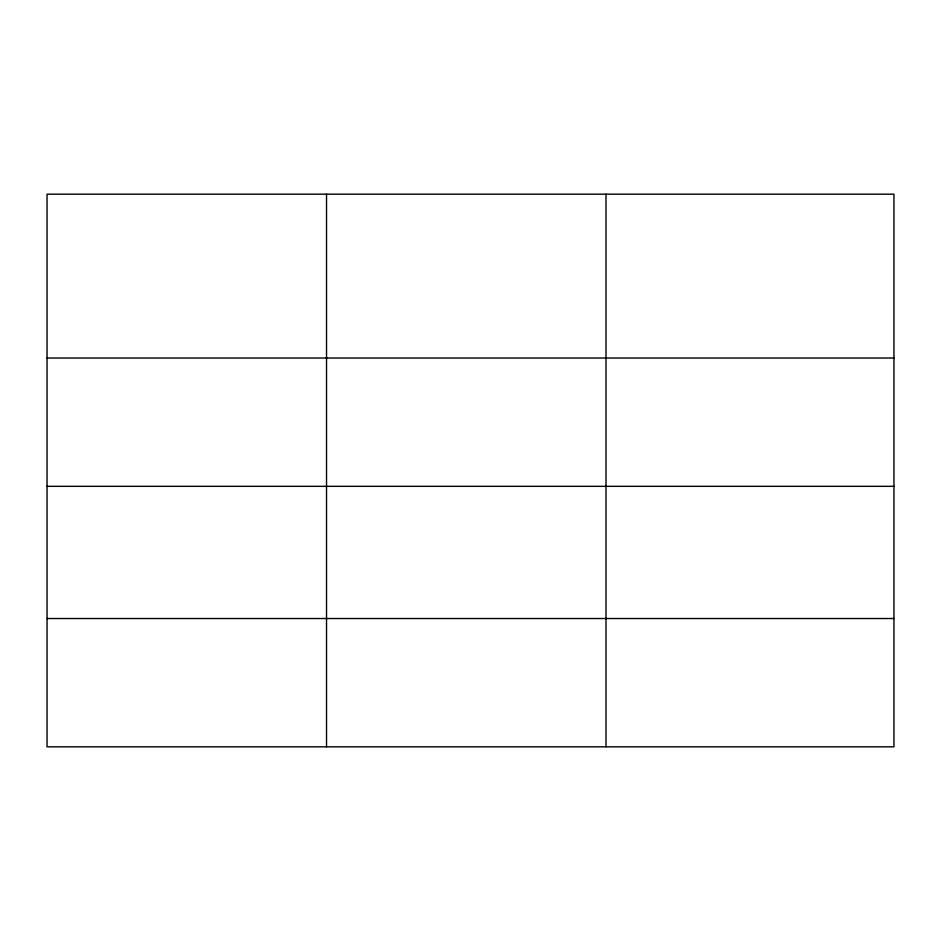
<?xml version="1.0" encoding="UTF-8"?>
<svg xmlns="http://www.w3.org/2000/svg" width="941" height="941" viewBox="0 0 941 941"><rect width="100%" height="100%" fill="white"/><g stroke="black" fill="none" stroke-linecap="round" stroke-linejoin="round"><path stroke-width="1.41" d="M893.95 486.332L893.95 194.175L47.05 194.175L47.05 746.825L893.95 746.825L893.95 486.332L47.05 486.332M47.05 358.027L893.95 358.027M47.05 618.519L893.95 618.519M606.004 194.175L606.004 746.825M326.527 194.175L326.527 746.825"/></g></svg>
